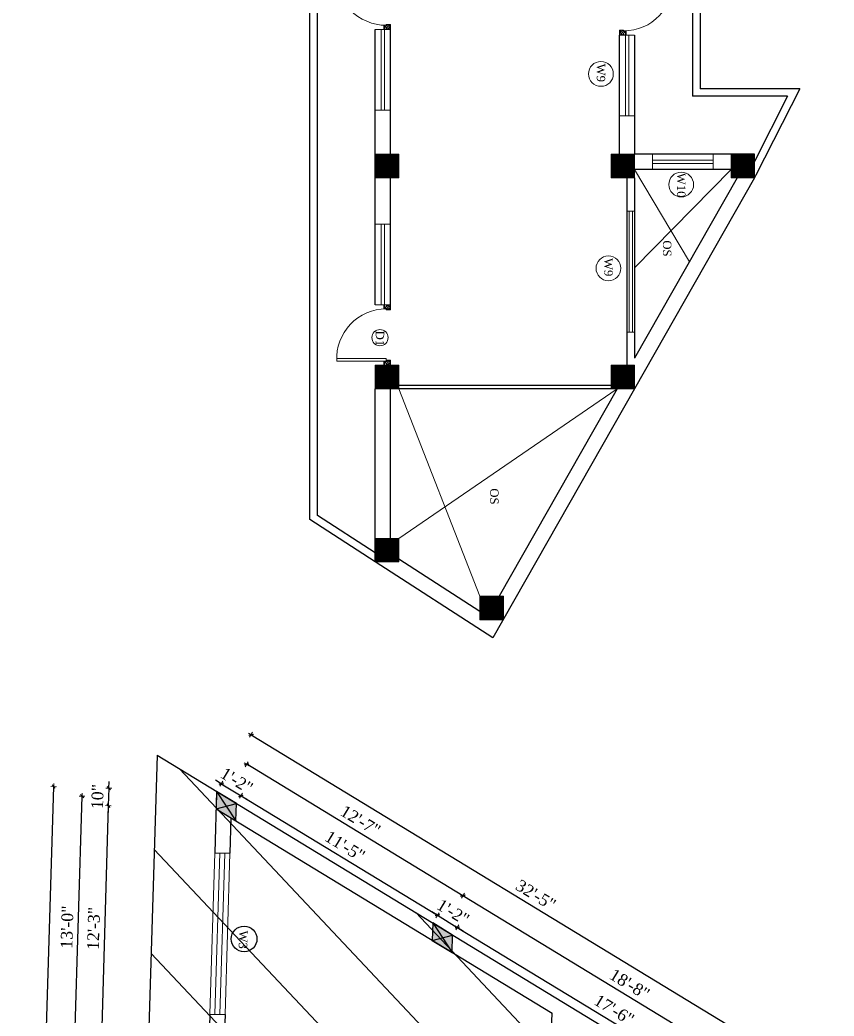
# Model space of a CAD drawing. Header units: inches. Extents: x 4069 to 291496, y -47643 to 12535.
# Drawn here: x 143057 to 143541, y -22633 to -22040 of the extents above; entities that cross this region are included whole.
import ezdxf

# ---------------------------------------------------------------- set-up
doc = ezdxf.new("R2010")
doc.units = ezdxf.units.IN
doc.header["$LTSCALE"] = 5
doc.header["$MEASUREMENT"] = 0
for name, color, linetype, lineweight in [('A-WALL', 7, 'Continuous', 9), ('Dimension', 7, 'Continuous', 18), ('DOOR', 62, 'Continuous', 0), ('Dw', 2, 'Continuous', 18)]:
    doc.layers.add(name, color=color, linetype=linetype, lineweight=lineweight)
doc.layers.add('dim line', color=7, linetype='Continuous', lineweight=15, true_color=0xfab2b2)
doc.layers.add('TEXT', color=6, linetype='Continuous')
doc.layers.add('WALL', color=7, linetype='Continuous')
doc.styles.add('ordinary', font='times.ttf')
doc.dimstyles.new('Copy of 96', dxfattribs={"dimtxt": 7, "dimasz": 4, "dimexe": 0.5, "dimexo": 0.5, "dimgap": 3, "dimtad": 1, "dimdec": 1, "dimzin": 11, "dimdsep": 46, "dimlunit": 4, "dimtxsty": 'ordinary', "dimblk": 'OBLIQUE', "dimcen": 0.09, "dimse1": 1, "dimse2": 1, "dimclrt": 6, "dimazin": 0, "dimtfac": 1, "dimtdec": 1, "dimtix": 1, "dimtmove": 2, "dimatfit": 3, "dimldrblk": 'leader', "dimfxl": 0.5, "dimfxlon": 1, "dimtolj": 1, "dimtzin": 0, "dimarcsym": 0})

# ---------------------------------------------------------------- blocks, each defined once
blk = doc.blocks.new('c2a')
at = {"color": 1, "ltscale": 5}
for p, q in [((18091.63, 4625.76), (18084.82, 4613.76)), ((18101.98, 4625.76), (18091.63, 4625.76)), ((18095.17, 4613.76), (18101.98, 4625.76)), ((18084.82, 4613.76), (18095.17, 4613.76))]:
    blk.add_line(p, q, dxfattribs=at)
blk = doc.blocks.new('oblique')
at = {"color": 0, "lineweight": -2}
blk.add_line((0.25, 0.25), (-0.25, -0.25), dxfattribs=at)
at = {"layer": 'dim line', "lineweight": 9}
for p, q in [((-0.4375, 0), (0.4375, 0)), ((0, 0.4375), (0, -0.4375))]:
    blk.add_line(p, q, dxfattribs=at)
blk = doc.blocks.new('*D4314')
at = {"layer": 'A-WALL', "color": 0, "lineweight": -2, "ltscale": 50, "transparency": 16777216}
blk.add_line((143089.13, -22658.59), (143093.8, -22502.34), dxfattribs=at)
at = {"layer": 'Defpoints', "color": 0, "ltscale": 50, "transparency": 16777216}
for p in [(143093.8, -22502.34), (143173.69, -22504.72), (143169.02, -22660.98)]:
    blk.add_point(p, dxfattribs=at)
at = {"layer": 'A-WALL', "color": 0, "lineweight": -2, "ltscale": 50, "transparency": 16777216, "xscale": 4, "yscale": 4, "zscale": 4}
for p, rotation in [((143093.8, -22502.34), 88.28998542889812), ((143089.13, -22658.59), 268.2899854288981)]:
    blk.add_blockref('oblique', p, dxfattribs=dict(at, rotation=rotation))
at = {"layer": 'A-WALL', "color": 6, "ltscale": 50, "transparency": 16777216, "insert": (143084.91, -22580.27), "char_height": 7, "attachment_point": 5, "rotation": 88.28999, "style": 'ordinary'}
blk.add_mtext('\\A1;13\'-0"', dxfattribs=at)
blk = doc.blocks.new('_OBLIQUE')
at = {"color": 0, "linetype": 'ByBlock'}
blk.add_line((-0.5, -0.5), (0.5, 0.5), dxfattribs=at)
blk = doc.blocks.new('leader')
at = {"layer": 'Dimension'}
for p, q in [((0, -4.33), (0, 4.33)), ((-4.42, 0), (4.42, 0))]:
    blk.add_line(p, q, dxfattribs=at)
blk = doc.blocks.new('*D4315')
at = {"layer": 'A-WALL', "color": 0, "lineweight": -2, "ltscale": 50, "transparency": 16777216}
blk.add_line((143059.84, -23069.4), (143076.93, -22496.66), dxfattribs=at)
at = {"layer": 'Defpoints', "color": 0, "ltscale": 50, "transparency": 16777216}
for p in [(143076.93, -22496.66), (143173.84, -22499.55), (143156.74, -23072.3)]:
    blk.add_point(p, dxfattribs=at)
at = {"layer": 'A-WALL', "color": 0, "lineweight": -2, "ltscale": 50, "transparency": 16777216, "xscale": 4, "yscale": 4, "zscale": 4}
for p, rotation in [((143076.93, -22496.66), 88.28998542889812), ((143059.84, -23069.4), 268.2899854288981)]:
    blk.add_blockref('oblique', p, dxfattribs=dict(at, rotation=rotation))
at = {"layer": 'A-WALL', "color": 6, "ltscale": 50, "transparency": 16777216, "insert": (143061.82, -22782.83), "char_height": 7, "attachment_point": 5, "rotation": 88.28999, "style": 'ordinary'}
blk.add_mtext('\\A1;47\'-9"', dxfattribs=at)
blk = doc.blocks.new('*D4316')
at = {"layer": 'A-WALL', "color": 0, "lineweight": -2, "ltscale": 50, "transparency": 16777216}
for p, q in [((143176.62, -22494.99), (143173.2, -22492.91)), ((143176.62, -22494.99), (143188.41, -22502.15)), ((143188.41, -22502.15), (143191.83, -22504.23))]:
    blk.add_line(p, q, dxfattribs=at)
at = {"layer": 'Defpoints', "color": 0, "ltscale": 50, "transparency": 16777216}
for p in [(143173.84, -22499.55), (143188.41, -22502.15), (143185.64, -22506.72)]:
    blk.add_point(p, dxfattribs=at)
at = {"layer": 'A-WALL', "color": 0, "lineweight": -2, "ltscale": 50, "transparency": 16777216, "xscale": 4, "yscale": 4, "zscale": 4}
for p, rotation in [((143176.62, -22494.99), 328.7014709223851), ((143188.41, -22502.15), 148.7014709223851)]:
    blk.add_blockref('oblique', p, dxfattribs=dict(at, rotation=rotation))
at = {"layer": 'A-WALL', "color": 6, "ltscale": 50, "transparency": 16777216, "insert": (143185.89, -22493.02), "char_height": 7, "attachment_point": 5, "rotation": 328.70147, "style": 'ordinary'}
blk.add_mtext('\\A1;1\'-2"', dxfattribs=at)
blk = doc.blocks.new('*D4317')
at = {"layer": 'A-WALL', "color": 0, "lineweight": -2, "ltscale": 50, "transparency": 16777216}
blk.add_line((143188.41, -22502.15), (143305.34, -22573.25), dxfattribs=at)
at = {"layer": 'Defpoints', "color": 0, "ltscale": 50, "transparency": 16777216}
for p in [(143185.64, -22506.72), (143305.34, -22573.25), (143302.57, -22577.81)]:
    blk.add_point(p, dxfattribs=at)
at = {"layer": 'A-WALL', "color": 0, "lineweight": -2, "ltscale": 50, "transparency": 16777216, "xscale": 4, "yscale": 4, "zscale": 4}
for p, rotation in [((143188.41, -22502.15), 148.7014709242215), ((143305.34, -22573.25), 328.7014709242216)]:
    blk.add_blockref('oblique', p, dxfattribs=dict(at, rotation=rotation))
at = {"layer": 'A-WALL', "color": 6, "ltscale": 50, "transparency": 16777216, "insert": (143250.28, -22532.09), "char_height": 7, "attachment_point": 5, "rotation": 328.70147, "style": 'ordinary'}
blk.add_mtext('\\A1;11\'-5"', dxfattribs=at)
blk = doc.blocks.new('*D4318')
at = {"layer": 'A-WALL', "color": 0, "lineweight": -2, "ltscale": 50, "transparency": 16777216}
for p, q in [((143305.34, -22573.25), (143301.92, -22571.17)), ((143305.34, -22573.25), (143317.13, -22580.41)), ((143317.13, -22580.41), (143320.55, -22582.49))]:
    blk.add_line(p, q, dxfattribs=at)
at = {"layer": 'Defpoints', "color": 0, "ltscale": 50, "transparency": 16777216}
for p in [(143302.57, -22577.81), (143317.13, -22580.41), (143314.36, -22584.98)]:
    blk.add_point(p, dxfattribs=at)
at = {"layer": 'A-WALL', "color": 0, "lineweight": -2, "ltscale": 50, "transparency": 16777216, "xscale": 4, "yscale": 4, "zscale": 4}
for p, rotation in [((143305.34, -22573.25), 328.7014709242216), ((143317.13, -22580.41), 148.7014709242215)]:
    blk.add_blockref('oblique', p, dxfattribs=dict(at, rotation=rotation))
at = {"layer": 'A-WALL', "color": 6, "ltscale": 50, "transparency": 16777216, "insert": (143314.61, -22571.28), "char_height": 7, "attachment_point": 5, "rotation": 328.70147, "style": 'ordinary'}
blk.add_mtext('\\A1;1\'-2"', dxfattribs=at)
blk = doc.blocks.new('*D4319')
at = {"layer": 'A-WALL', "color": 0, "lineweight": -2, "ltscale": 50, "transparency": 16777216}
blk.add_line((143317.13, -22580.41), (143496.95, -22689.74), dxfattribs=at)
at = {"layer": 'Defpoints', "color": 0, "ltscale": 50, "transparency": 16777216}
for p in [(143314.36, -22584.98), (143494.17, -22694.3), (143496.95, -22689.74)]:
    blk.add_point(p, dxfattribs=at)
at = {"layer": 'A-WALL', "color": 0, "lineweight": -2, "ltscale": 50, "transparency": 16777216, "xscale": 4, "yscale": 4, "zscale": 4}
for p, rotation in [((143317.13, -22580.41), 148.7014709242215), ((143496.95, -22689.74), 328.7014709242216)]:
    blk.add_blockref('oblique', p, dxfattribs=dict(at, rotation=rotation))
at = {"layer": 'A-WALL', "color": 6, "ltscale": 50, "transparency": 16777216, "insert": (143410.45, -22629.46), "char_height": 7, "attachment_point": 5, "rotation": 328.70147, "style": 'ordinary'}
blk.add_mtext('\\A1;17\'-6"', dxfattribs=at)
blk = doc.blocks.new('*D4321')
at = {"layer": 'A-WALL', "color": 0, "lineweight": -2, "ltscale": 50, "transparency": 16777216}
blk.add_line((143512.1, -22678.11), (143320.49, -22561.61), dxfattribs=at)
at = {"layer": 'Defpoints', "color": 0, "ltscale": 50, "transparency": 16777216}
for p in [(143320.49, -22561.61), (143308.46, -22581.39), (143500.07, -22697.89)]:
    blk.add_point(p, dxfattribs=at)
at = {"layer": 'A-WALL', "color": 0, "lineweight": -2, "ltscale": 50, "transparency": 16777216, "xscale": 4, "yscale": 4, "zscale": 4}
for p, rotation in [((143320.49, -22561.61), 148.7014709223947), ((143512.1, -22678.11), 328.7014709223947)]:
    blk.add_blockref('oblique', p, dxfattribs=dict(at, rotation=rotation))
at = {"layer": 'A-WALL', "color": 6, "ltscale": 50, "transparency": 16777216, "insert": (143419.7, -22614.25), "char_height": 7, "attachment_point": 5, "rotation": 328.70147, "style": 'ordinary'}
blk.add_mtext('\\A1;18\'-8"', dxfattribs=at)
blk = doc.blocks.new('*D4322')
at = {"layer": 'A-WALL', "color": 0, "lineweight": -2, "ltscale": 50, "transparency": 16777216}
blk.add_line((143320.49, -22561.61), (143191.77, -22483.35), dxfattribs=at)
at = {"layer": 'Defpoints', "color": 0, "ltscale": 50, "transparency": 16777216}
for p in [(143191.77, -22483.35), (143179.74, -22503.13), (143308.46, -22581.39)]:
    blk.add_point(p, dxfattribs=at)
at = {"layer": 'A-WALL', "color": 0, "lineweight": -2, "ltscale": 50, "transparency": 16777216, "xscale": 4, "yscale": 4, "zscale": 4}
for p, rotation in [((143191.77, -22483.35), 148.7014709242215), ((143320.49, -22561.61), 328.7014709242214)]:
    blk.add_blockref('oblique', p, dxfattribs=dict(at, rotation=rotation))
at = {"layer": 'A-WALL', "color": 6, "ltscale": 50, "transparency": 16777216, "insert": (143259.54, -22516.87), "char_height": 7, "attachment_point": 5, "rotation": 328.70147, "style": 'ordinary'}
blk.add_mtext('\\A1;12\'-7"', dxfattribs=at)
blk = doc.blocks.new('*D4323')
at = {"layer": 'A-WALL', "color": 0, "lineweight": -2, "ltscale": 50, "transparency": 16777216}
blk.add_line((143194.38, -22465.78), (143526.5, -22667.7), dxfattribs=at)
at = {"layer": 'Defpoints', "color": 0, "ltscale": 50, "transparency": 16777216}
for p in [(143173.84, -22499.55), (143526.5, -22667.7), (143505.97, -22701.47)]:
    blk.add_point(p, dxfattribs=at)
at = {"layer": 'A-WALL', "color": 0, "lineweight": -2, "ltscale": 50, "transparency": 16777216, "xscale": 4, "yscale": 4, "zscale": 4}
for p, rotation in [((143194.38, -22465.78), 148.7014709224015), ((143526.5, -22667.7), 328.7014709224015)]:
    blk.add_blockref('oblique', p, dxfattribs=dict(at, rotation=rotation))
at = {"layer": 'A-WALL', "color": 6, "ltscale": 50, "transparency": 16777216, "insert": (143363.85, -22561.13), "char_height": 7, "attachment_point": 5, "rotation": 328.70147, "style": 'ordinary'}
blk.add_mtext('\\A1;32\'-5"', dxfattribs=at)
blk = doc.blocks.new('*D4335')
at = {"layer": 'A-WALL', "color": 0, "lineweight": -2, "ltscale": 50, "transparency": 16777216}
for p, q in [((143109.75, -22497.64), (143109.86, -22493.64)), ((143109.75, -22497.64), (143109.44, -22507.98)), ((143109.44, -22507.98), (143109.32, -22511.98))]:
    blk.add_line(p, q, dxfattribs=at)
at = {"layer": 'Defpoints', "color": 0, "ltscale": 50, "transparency": 16777216}
for p in [(143173.84, -22499.55), (143109.44, -22507.98), (143173.53, -22509.9)]:
    blk.add_point(p, dxfattribs=at)
at = {"layer": 'A-WALL', "color": 0, "lineweight": -2, "ltscale": 50, "transparency": 16777216, "xscale": 4, "yscale": 4, "zscale": 4}
for p, rotation in [((143109.75, -22497.64), 268.2899854288981), ((143109.44, -22507.98), 88.28998542889812)]:
    blk.add_blockref('oblique', p, dxfattribs=dict(at, rotation=rotation))
at = {"layer": 'A-WALL', "color": 6, "ltscale": 50, "transparency": 16777216, "insert": (143103.03, -22502.61), "char_height": 7, "attachment_point": 5, "rotation": 88.28999, "style": 'ordinary'}
blk.add_mtext('\\A1;10"', dxfattribs=at)
blk = doc.blocks.new('*D4336')
at = {"layer": 'A-WALL', "color": 0, "lineweight": -2, "ltscale": 50, "transparency": 16777216}
blk.add_line((143109.44, -22507.98), (143105.06, -22654.57), dxfattribs=at)
at = {"layer": 'Defpoints', "color": 0, "ltscale": 50, "transparency": 16777216}
for p in [(143173.53, -22509.9), (143105.06, -22654.57), (143169.16, -22656.48)]:
    blk.add_point(p, dxfattribs=at)
at = {"layer": 'A-WALL', "color": 0, "lineweight": -2, "ltscale": 50, "transparency": 16777216, "xscale": 4, "yscale": 4, "zscale": 4}
for p, rotation in [((143109.44, -22507.98), 88.28998542889815), ((143105.06, -22654.57), 268.2899854288981)]:
    blk.add_blockref('oblique', p, dxfattribs=dict(at, rotation=rotation))
at = {"layer": 'A-WALL', "color": 6, "ltscale": 50, "transparency": 16777216, "insert": (143100.69, -22581.08), "char_height": 7, "attachment_point": 5, "rotation": 88.28999, "style": 'ordinary'}
blk.add_mtext('\\A1;12\'-3"', dxfattribs=at)
blk = doc.blocks.new('A$C27B36B59')
at = {"layer": 'DOOR'}
for p, q in [((0, 4), (0, 0)), ((2.5, 4), (0, 4)), ((0, 0), (3, 0)), ((2.5, 2.5), (2.5, 4)), ((3, 2.5), (2.5, 2.5)), ((3, 0), (3, 2.5))]:
    blk.add_line(p, q, dxfattribs=at)
for centre, radius, start, end in [((-1.4, -0.54), 4.75, 22.14107, 72.83803), ((1.34, 2.09), 1.64, 45.13802, 144.89476), ((2.21, 0.3), 2.49, 83.31492, 152.65798), ((0.13, 0.37), 2.05, 349.48753, 93.68048), ((1.96, -0.47), 2.01, 58.74475, 166.49498), ((-0.06, 0.32), 1.13, 343.54197, 86.94698), ((2.08, -0.4), 1.17, 38.28162, 160.15192)]:
    blk.add_arc(centre, radius, start, end, dxfattribs=at)
blk = doc.blocks.new('D2')
at = {"layer": 'DOOR'}
for p, q in [((74473.95, 24047.59), (74473.95, 24018.09)), ((74473.95, 24047.59), (74475.45, 24047.59)), ((74475.45, 24047.59), (74475.45, 24018.13))]:
    blk.add_line(p, q, dxfattribs=at)
blk.add_arc((74473.95, 24047.59), 29.5, 180, 272.9146, dxfattribs=at)
at = {"layer": 'DOOR', "xscale": -1, "rotation": 180}
blk.add_blockref('A$C27B36B59', (74441.95, 24050.09), dxfattribs=at)
at = {"layer": 'DOOR', "rotation": 180}
blk.add_blockref('A$C27B36B59', (74477.95, 24050.09), dxfattribs=at)

msp = doc.modelspace()

# ---------------------------------------------------------------- hatches: boundary and pattern name
at = {"layer": 'A-WALL', "ltscale": 5}
h = msp.add_hatch(dxfattribs=at)
h.set_pattern_fill('ANSI31', color=256, angle=270)
h.set_pattern_definition([(315, (141778.61554, 2411.30888), (0.08838834765, 0.08838834765), [])])
h.paths.add_polyline_path([(143282.33668, -22120.39025), (143268.33668, -22120.39025), (143268.33668, -22134.39025), (143282.33668, -22134.39025)])
h = msp.add_hatch(dxfattribs=at)
h.set_pattern_fill('ANSI31', color=256, angle=270)
h.set_pattern_definition([(315, (141769.89787, 2301.68776), (0.08838834765, 0.08838834765), [])])
h.paths.add_polyline_path([(143408.61901, -22120.39025), (143408.61901, -22134.39025), (143422.61901, -22134.39025), (143422.61901, -22120.39025)])
h = msp.add_hatch(dxfattribs=at)
h.set_pattern_fill('ANSI31', color=256, angle=270)
h.set_pattern_definition([(315, (141841.28126, 2301.68776), (0.08838834765, 0.08838834765), [])])
h.paths.add_polyline_path([(143480.00241, -22120.39025), (143480.00241, -22134.39025), (143494.00241, -22134.39025), (143494.00241, -22120.39025)])
h = msp.add_hatch(dxfattribs=at)
h.set_pattern_fill('ANSI31', color=256, angle=270)
h.set_pattern_definition([(315, (141778.61554, 2285.74209), (0.08838834765, 0.08838834765), [])])
h.paths.add_polyline_path([(143282.33668, -22245.95705), (143268.33668, -22245.95705), (143268.33668, -22259.95705), (143282.33668, -22259.95705)])
h = msp.add_hatch(dxfattribs=at)
h.set_pattern_fill('ANSI31', color=256, angle=270)
h.set_pattern_definition([(315, (141769.89787, 2285.74209), (0.08838834765, 0.08838834765), [])])
h.paths.add_polyline_path([(143408.61901, -22259.95705), (143422.61901, -22259.95705), (143422.61901, -22245.95705), (143408.61901, -22245.95705)])
h = msp.add_hatch(dxfattribs=at)
h.set_pattern_fill('ANSI31', color=256, angle=270)
h.set_pattern_definition([(315, (141778.61554, 2182.73282), (0.08838834765, 0.08838834765), [])])
h.paths.add_polyline_path([(143282.33668, -22348.96631), (143268.33668, -22348.96631), (143268.33668, -22362.96631), (143282.33668, -22362.96631)])
h = msp.add_hatch(dxfattribs=at)
h.set_pattern_fill('ANSI31', color=256, angle=270)
h.set_pattern_definition([(315, (141840.79501, 2148.35544), (0.08838834765, 0.08838834765), [])])
h.paths.add_polyline_path([(143344.51616, -22383.34369), (143330.51616, -22383.34369), (143330.51616, -22397.34369), (143344.51616, -22397.34369)])
at = {"layer": 'WALL', "linetype": 'ByBlock', "ltscale": 5, "true_color": 0xf8991e}
h = msp.add_hatch(dxfattribs=at)
h.set_pattern_fill('ANSI31', color=30, scale=350, angle=268.28998543)
h.set_pattern_definition([(313.29, (145999.725, -14471.315), (31.8453, 29.99899), [])])
h.paths.add_polyline_path([(143138.46977, -22478.04403), (143541.3401, -22722.97887), (143530.64367, -23081.26722), (143120.75431, -23071.44237)])
h = msp.add_hatch(color=30, dxfattribs=at)
h.dxf.hatch_style = 1
h.paths.add_polyline_path([(143179.58499, -22508.30744), (143173.53491, -22509.89556), (143185.32623, -22517.06438)])
h.paths.add_polyline_path([(143179.58499, -22508.30744), (143185.32623, -22517.06438), (143185.63508, -22506.71933)])
h.paths.add_polyline_path([(143185.63508, -22506.71933), (143173.84375, -22499.55051), (143179.58499, -22508.30744)])
h.paths.add_polyline_path([(143179.58499, -22508.30744), (143173.84375, -22499.55051), (143173.53491, -22509.89556)])
h = msp.add_hatch(color=30, dxfattribs=at)
h.dxf.hatch_style = 1
h.paths.add_polyline_path([(143308.30697, -22586.56711), (143302.25689, -22588.15522), (143314.04822, -22595.32405)])
h.paths.add_polyline_path([(143308.30697, -22586.56711), (143314.04822, -22595.32405), (143314.35706, -22584.979)])
h.paths.add_polyline_path([(143314.35706, -22584.979), (143302.56573, -22577.81017), (143308.30697, -22586.56711)])
h.paths.add_polyline_path([(143308.30697, -22586.56711), (143302.56573, -22577.81017), (143302.25689, -22588.15522)])

# ---------------------------------------------------------------- linework, layer by layer
at = {"color": 1, "ltscale": 5}
for p, q in [((143173.84375, -22499.55051), (143185.32623, -22517.06438)), ((143173.53491, -22509.89556), (143185.63508, -22506.71933)), ((143302.56573, -22577.81017), (143314.04822, -22595.32405)), ((143302.25689, -22588.15522), (143314.35706, -22584.979))]:
    msp.add_line(p, q, dxfattribs=at)
at = {"layer": 'A-WALL', "lineweight": 30}
for p, q in [((143229.33668, -22337.76526), (143229.33668, -21994.92333)), ((143233.83668, -22335.31533), (143233.83668, -21999.53124)), ((143461.61901, -22000.42827), (143461.61901, -22081.39025)), ((143457.11901, -22004.82288), (143457.11901, -22085.89025)), ((143268.33668, -22209.95705), (143268.33668, -22046.17939)), ((143277.33668, -22120.39025), (143277.33668, -22046.17939)), ((143413.61901, -22120.39025), (143413.61901, -22049.50399)), ((143422.61901, -22049.50399), (143422.61901, -22120.39025)), ((143521.04186, -22081.39025), (143461.61901, -22081.39025)), ((143521.04186, -22081.39025), (143494.84025, -22132.91644)), ((143513.70517, -22085.89025), (143457.11901, -22085.89025)), ((143513.70517, -22085.89025), (143494.00241, -22124.63628)), ((143494.00241, -22120.39025), (143422.61901, -22120.39025)), ((143494.00241, -22134.39025), (143494.00241, -22120.39025)), ((143480.00241, -22129.39025), (143422.61901, -22129.39025)), ((143277.33668, -22209.95705), (143277.33668, -22134.39025)), ((143418.11901, -22245.95705), (143418.11901, -22134.39025)), ((143494.00241, -22134.39025), (143422.61901, -22259.95705)), ((143483.64975, -22134.39025), (143422.61901, -22241.74622)), ((143422.61901, -22134.39025), (143422.61901, -22241.74622)), ((143494.84025, -22132.91644), (143494.00241, -22134.39025)), ((143268.33668, -22362.96631), (143268.33668, -22259.95705)), ((143277.33668, -22348.96631), (143277.33668, -22259.95705)), ((143408.61901, -22257.95705), (143281.83668, -22257.95705)), ((143408.61901, -22259.95705), (143281.83668, -22259.95705)), ((143422.61901, -22259.95705), (143338.34279, -22408.20293)), ((143412.26635, -22259.95705), (143342.12235, -22383.34369)), ((143268.33668, -22362.96631), (143229.33668, -22337.76526)), ((143268.33668, -22357.60857), (143233.83668, -22335.31533)), ((143338.34279, -22408.20293), (143268.33668, -22362.96631)), ((143330.51616, -22392.43002), (143282.33668, -22361.29737)), ((143138.46977, -22478.04403), (143120.75431, -23071.44237)), ((143138.46977, -22478.04403), (143541.3401, -22722.97887)), ((143173.84375, -22499.55051), (143172.75456, -22536.03425)), ((143173.53491, -22509.89556), (143373.49615, -22631.46687)), ((143182.3784, -22515.27217), (143181.75055, -22536.30282)), ((143172.75456, -22536.03425), (143181.75055, -22536.30282)), ((143169.88982, -22631.9915), (143168.24857, -22686.96701)), ((143169.88982, -22631.9915), (143178.88582, -22632.26007)), ((143178.88582, -22632.26007), (143178.15472, -22656.74907)), ((143372.5681, -22662.55314), (143373.49615, -22631.46687))]:
    msp.add_line(p, q, dxfattribs=at)
at = {"layer": 'A-WALL', "ltscale": 5}
for p, q in [((143277.33668, -22046.17939), (143268.33668, -22046.17939)), ((143271.83668, -22094.17939), (143271.83668, -22046.17939)), ((143273.83668, -22094.17939), (143273.83668, -22046.17939)), ((143413.61901, -22049.50399), (143422.61901, -22049.50399)), ((143277.33668, -22094.17939), (143268.33668, -22094.17939)), ((143413.61901, -22097.50399), (143422.61901, -22097.50399)), ((143433.31071, -22129.39025), (143433.31071, -22120.39025)), ((143469.31071, -22129.39025), (143469.31071, -22120.39025)), ((143422.61901, -22129.39025), (143455.25444, -22184.33895)), ((143480.00241, -22129.39025), (143422.61901, -22188.06824)), ((143418.11901, -22154.17365), (143422.61901, -22154.17365)), ((143277.33668, -22161.95705), (143268.33668, -22161.95705)), ((143271.83668, -22161.95705), (143271.83668, -22209.95705)), ((143273.83668, -22161.95705), (143273.83668, -22209.95705)), ((143277.33668, -22209.95705), (143268.33668, -22209.95705)), ((143418.11901, -22226.17365), (143422.61901, -22226.17365)), ((143282.33668, -22348.96631), (143412.26635, -22259.95705)), ((143282.33668, -22259.95705), (143330.51616, -22383.34369))]:
    msp.add_line(p, q, dxfattribs=at)
for points in [[(143282.33668, -22120.39025), (143282.33668, -22134.39025), (143268.33668, -22134.39025), (143268.33668, -22120.39025)], [(143408.61901, -22120.39025), (143408.61901, -22134.39025), (143422.61901, -22134.39025), (143422.61901, -22120.39025)], [(143480.00241, -22120.39025), (143480.00241, -22134.39025), (143494.00241, -22134.39025), (143494.00241, -22120.39025)], [(143282.33668, -22245.95705), (143282.33668, -22259.95705), (143268.33668, -22259.95705), (143268.33668, -22245.95705)], [(143408.61901, -22245.95705), (143408.61901, -22259.95705), (143422.61901, -22259.95705), (143422.61901, -22245.95705)], [(143282.33668, -22348.96631), (143282.33668, -22362.96631), (143268.33668, -22362.96631), (143268.33668, -22348.96631)], [(143344.51616, -22383.34369), (143344.51616, -22397.34369), (143330.51616, -22397.34369), (143330.51616, -22383.34369)]]:
    msp.add_lwpolyline(points, close=True, dxfattribs=at)
for centre, radius in [((143402.57558, -22072.60836), 7.38406), ((143450.35293, -22138.43431), 7.38406), ((143407.07558, -22188.27174), 7.38406), ((143271.10965, -22229.50944), 4.82435)]:
    msp.add_circle(centre, radius, dxfattribs=at)
at = {"layer": 'Dw', "color": 3}
for p, q in [((143417.11901, -22097.50399), (143417.11901, -22049.50399)), ((143419.11901, -22097.50399), (143419.11901, -22049.50399)), ((143433.31071, -22123.89025), (143469.31071, -22123.89025)), ((143433.31071, -22125.89025), (143469.31071, -22125.89025)), ((143419.36901, -22226.17365), (143419.36901, -22154.17365)), ((143421.36901, -22226.17365), (143421.36901, -22154.17365)), ((143172.75456, -22536.03425), (143169.88982, -22631.9915)), ((143172.88849, -22632.08102), (143175.75322, -22536.12378)), ((143175.88715, -22632.17055), (143178.75188, -22536.2133)), ((143181.75055, -22536.30282), (143178.88582, -22632.26007))]:
    msp.add_line(p, q, dxfattribs=at)
at = {"layer": 'TEXT'}
msp.add_circle((143190.25625, -22587.32646), 7.64038, dxfattribs=at)
at = {"layer": 'WALL', "color": 2, "linetype": 'ByBlock', "ltscale": 5}
for points in [[(143173.84375, -22499.55051), (143173.53491, -22509.89556), (143185.32623, -22517.06438), (143185.63508, -22506.71933)], [(143302.56573, -22577.81017), (143302.25689, -22588.15522), (143314.04822, -22595.32405), (143314.35706, -22584.979)]]:
    msp.add_lwpolyline(points, close=True, dxfattribs=at)

# ---------------------------------------------------------------- block references
at = {"layer": 'WALL', "color": 2, "linetype": 'ByBlock', "xscale": -1, "rotation": 269.9999999998168}
msp.add_blockref('D2', (119227.24877, -96488.13062), dxfattribs=at)
at = {"layer": 'WALL', "color": 2, "linetype": 'ByBlock'}
for p, rotation in [((167463.70693, -96491.45522), 89.99999999999999), ((119227.24877, 52231.99418), 270)]:
    msp.add_blockref('D2', p, dxfattribs=dict(at, rotation=rotation))
at = {"layer": 'WALL', "color": 2, "linetype": 'ByBlock', "ltscale": 5, "rotation": 268.2899854281289}
for p in [(139101.80753, -4285.10622), (139230.52951, -4363.36588)]:
    msp.add_blockref('c2a', p, dxfattribs=at)

# ---------------------------------------------------------------- texts
at = {"layer": 'TEXT', "style": 'ordinary'}
for s, rotation, p in [('W9', 270, (143400.13145, -22066.49084)), ('W10', 270, (143447.9088, -22131.4767)), ('OS', 270, (143439.50775, -22171.6259)), ('W9', 270, (143404.63145, -22182.15422)), ('D1', 270, (143268.61505, -22225.38543)), ('OS', 270, (143336.67709, -22319.17858)), ('W3', 268.29037351, (143187.34368, -22582.20426))]:
    msp.add_text(s, height=5, rotation=rotation, dxfattribs=at).set_placement(p)

# ---------------------------------------------------------------- dimensions: what is measured, and where the dimension line sits
at = {"layer": 'A-WALL', "ltscale": 50}
for p1, p2, distance, picture, middle in [((143173.84375, -22499.55051), (143505.96612, -22701.47239), 39.52759, '*D4323', (143363.8476, -22561.1304)), ((143173.84375, -22499.55051), (143185.63508, -22506.71933), 5.34192, '*D4316', (143185.89126, -22493.01633)), ((143500.07045, -22697.88798), (143308.4614, -22581.39459), -23.15088, '*D4321', (143419.70094, -22614.25368))]:
    dim = msp.add_aligned_dim(p1=p1, p2=p2, distance=distance, dimstyle='Copy of 96', override={"dimdec": 0, "dimblk": 'oblique', "dimtdec": 0, "dimarcsym": 1}, dxfattribs=at)
    dim.commit()
    dim.dimension.update_dxf_attribs({"geometry": picture, "text_midpoint": middle})
for base, p1, p2, angle, picture, middle in [((143191.76623, -22483.35314), (143308.4614, -22581.39459), (143179.73941, -22503.13492), 328.70147092, '*D4322', (143259.54066, -22516.86853)), ((143109.43662, -22507.98195), (143173.84375, -22499.55051), (143173.53491, -22509.89556), 268.28998543, '*D4335', (143103.0334, -22502.61365)), ((143076.93421, -22496.65735), (143156.74488, -23072.29533), (143173.84375, -22499.55051), 268.28998543, '*D4315', (143061.81704, -22782.83368)), ((143093.79741, -22502.33792), (143169.02444, -22660.9785), (143173.68933, -22504.72303), 268.28998543, '*D4314', (143084.90733, -22580.26988)), ((143305.34085, -22573.24565), (143185.63508, -22506.71933), (143302.56573, -22577.81017), 148.70147092, '*D4317', (143250.28371, -22532.09441)), ((143105.06043, -22654.5669), (143173.53491, -22509.89556), (143169.15872, -22656.4805), 268.28998543, '*D4336', (143100.69089, -22581.07865)), ((143317.13217, -22580.41447), (143302.56573, -22577.81017), (143314.35706, -22584.979), 148.70147092, '*D4318', (143314.61324, -22571.27599)), ((143496.9499, -22689.73904), (143314.35706, -22584.979), (143494.17479, -22694.30357), 148.70147092, '*D4319', (143410.45448, -22629.46232))]:
    dim = msp.add_linear_dim(base=base, p1=p1, p2=p2, angle=angle, dimstyle='Copy of 96', override={"dimdec": 0, "dimblk": 'oblique', "dimtdec": 0, "dimarcsym": 1}, dxfattribs=at)
    dim.commit()
    dim.dimension.update_dxf_attribs({"geometry": picture, "text_midpoint": middle})

doc.saveas('drawing.dxf')
